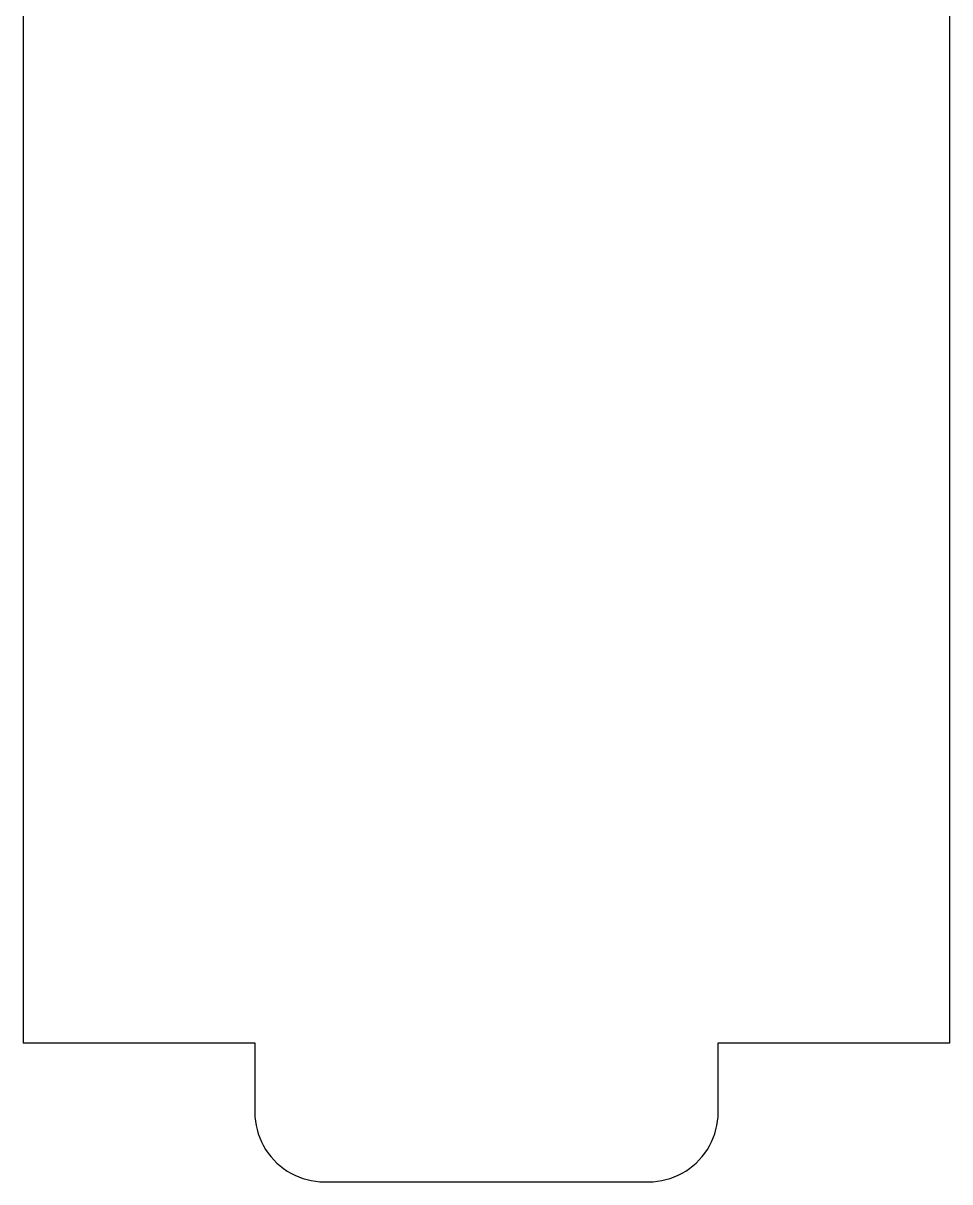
# Model space of a CAD drawing. Header units: metres. Extents: x 13 to 210, y -112 to 112.
# Drawn here: x 170 to 210, y -112 to -62 of the extents above; entities that cross this region are included whole.
import ezdxf

# ---------------------------------------------------------------- set-up
doc = ezdxf.new("R2010")
doc.units = ezdxf.units.M

msp = doc.modelspace()

# ---------------------------------------------------------------- linework, layer by layer
for p, q in [((170, 106), (170, -106)), ((210, -106), (210, 106)), ((170, -106), (180, -106)), ((180, -106), (180, -109)), ((200, -109), (200, -106)), ((200, -106), (210, -106)), ((180, -109), (180.006, -109.188)), ((199.994, -109.188), (200, -109)), ((180.006, -109.188), (180.024, -109.376)), ((180.024, -109.376), (180.053, -109.562)), ((180.053, -109.562), (180.094, -109.746)), ((199.906, -109.746), (199.947, -109.562)), ((199.947, -109.562), (199.976, -109.376)), ((199.976, -109.376), (199.994, -109.188)), ((180.094, -109.746), (180.147, -109.927)), ((180.147, -109.927), (180.211, -110.104)), ((180.211, -110.104), (180.286, -110.277)), ((199.714, -110.277), (199.789, -110.104)), ((199.789, -110.104), (199.853, -109.927)), ((199.853, -109.927), (199.906, -109.746)), ((180.286, -110.277), (180.371, -110.445)), ((180.371, -110.445), (180.467, -110.607)), ((180.467, -110.607), (180.573, -110.763)), ((199.427, -110.763), (199.533, -110.607)), ((199.533, -110.607), (199.629, -110.445)), ((199.629, -110.445), (199.714, -110.277)), ((180.573, -110.763), (180.688, -110.912)), ((180.688, -110.912), (180.813, -111.054)), ((180.813, -111.054), (180.946, -111.187)), ((199.054, -111.187), (199.187, -111.054)), ((199.187, -111.054), (199.312, -110.912)), ((199.312, -110.912), (199.427, -110.763)), ((180.946, -111.187), (181.088, -111.312)), ((181.088, -111.312), (181.237, -111.427)), ((181.237, -111.427), (181.393, -111.533)), ((181.393, -111.533), (181.555, -111.629)), ((198.445, -111.629), (198.607, -111.533)), ((198.607, -111.533), (198.763, -111.427)), ((198.763, -111.427), (198.912, -111.312)), ((198.912, -111.312), (199.054, -111.187)), ((181.555, -111.629), (181.723, -111.714)), ((181.723, -111.714), (181.896, -111.789)), ((181.896, -111.789), (182.073, -111.853)), ((182.073, -111.853), (182.254, -111.906)), ((182.254, -111.906), (182.438, -111.947)), ((182.438, -111.947), (182.624, -111.976)), ((182.624, -111.976), (182.812, -111.994)), ((182.812, -111.994), (183, -112)), ((183, -112), (197, -112)), ((197, -112), (197.188, -111.994)), ((197.188, -111.994), (197.376, -111.976)), ((197.376, -111.976), (197.562, -111.947)), ((197.562, -111.947), (197.746, -111.906)), ((197.746, -111.906), (197.927, -111.853)), ((197.927, -111.853), (198.104, -111.789)), ((198.104, -111.789), (198.277, -111.714)), ((198.277, -111.714), (198.445, -111.629))]:
    msp.add_line(p, q)

doc.saveas('drawing.dxf')
